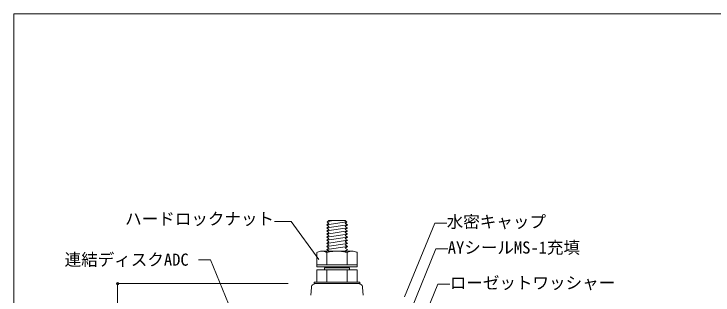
# Model space of a CAD drawing. Units: millimetres, scale not verified. Extents: x -270 to 270, y -189 to 184.
# Drawn here: x -270 to 68, y 48.1 to 184 of the extents above; entities that cross this region are included whole.
import ezdxf
from ezdxf.enums import TextEntityAlignment as Align

# ---------------------------------------------------------------- set-up
doc = ezdxf.new("R2010")
doc.units = ezdxf.units.MM
doc.header["$LTSCALE"] = 2
doc.header["$PDMODE"] = 32
doc.header["$PDSIZE"] = 1
for name, color, linetype, lineweight in [('1-0_芯・寸法線', 7, 'Continuous', 9), ('1-1_記号', 7, 'Continuous', 9), ('1-6_アンカー類', 4, 'Continuous', 9), ('1-7_設備', 7, 'Continuous', 9), ('F-F', 7, 'Continuous', 9)]:
    doc.layers.add(name, color=color, linetype=linetype, lineweight=lineweight)
doc.styles.add('ＭＳ ゴシック', font='')
doc.styles.get('ＭＳ ゴシック').set_extended_font_data('MS Gothic')

msp = doc.modelspace()

# ---------------------------------------------------------------- linework, layer by layer
at = {"layer": '1-0_芯・寸法線'}
for q in [(-219.875, 4.586), (-137.448, 53.612)]:
    msp.add_line((-219.875, 53.612), q, dxfattribs=at)
msp.add_point((-219.875, 53.612), dxfattribs=at)
at = {"layer": '1-1_記号'}
for p, q in [((-81.127, 47.234), (-66.576, 82.852)), ((-66.576, 82.852), (-60.803, 82.852)), ((-77.871, 41.447), (-66.05, 70.381)), ((-66.05, 70.381), (-60.277, 70.381)), ((-174.975, 65.1), (-180.749, 65.1)), ((-154.264, 14.405), (-174.975, 65.1)), ((-76.911, 24.379), (-65.09, 53.313)), ((-65.09, 53.313), (-59.317, 53.313))]:
    msp.add_line(p, q, dxfattribs=at)
msp.add_lwpolyline([(-144.045, 83.712), (-136.045, 83.712), (-122.664, 65.239)], dxfattribs=at)
at = {"layer": '1-6_アンカー類', "color": 7}
for p, q in [((-109.256, 83.507), (-118.824, 82.071)), ((-117.824, 82.822), (-118.824, 82.071)), ((-108.821, 82.071), (-118.824, 80.571)), ((-118.236, 83.66), (-115.49, 84.072)), ((-109.821, 82.822), (-108.821, 82.071)), ((-118.824, 79.071), (-108.821, 80.571)), ((-108.821, 79.071), (-118.824, 77.57)), ((-118.824, 76.07), (-108.821, 77.57)), ((-108.821, 76.07), (-118.824, 74.569)), ((-117.824, 75.32), (-118.824, 74.569)), ((-108.821, 74.569), (-118.824, 73.069)), ((-109.821, 75.32), (-108.821, 76.07)), ((-109.821, 75.32), (-108.821, 74.569)), ((-118.824, 71.569), (-108.821, 73.069)), ((-108.821, 71.569), (-118.824, 70.068)), ((-123.628, 68.641), (-123.628, 61.713)), ((-106.773, 69.323), (-121.519, 69.323)), ((-117.824, 69.318), (-118.824, 70.068)), ((-118.725, 68.634), (-118.725, 62.69)), ((-109.821, 69.318), (-108.821, 70.068)), ((-108.92, 68.641), (-108.92, 62.69)), ((-104.017, 68.638), (-104.017, 61.713)), ((-123.628, 62.69), (-104.017, 62.69)), ((-104.017, 61.713), (-123.628, 61.713)), ((-119.802, 60.214), (-119.802, 61.213)), ((-119.802, 61.213), (-107.843, 61.213)), ((-118.725, 61.213), (-118.725, 61.713)), ((-108.92, 61.213), (-108.92, 61.713)), ((-107.843, 60.214), (-107.843, 61.213)), ((-123.628, 60.214), (-104.017, 60.214)), ((-123.628, 60.214), (-123.628, 54.263)), ((-118.725, 60.213), (-118.725, 54.263)), ((-108.92, 60.212), (-108.92, 54.263)), ((-104.017, 60.214), (-104.017, 54.263)), ((-124.829, 54.263), (-124.829, 53.612)), ((-124.829, 53.612), (-102.817, 53.612))]:
    msp.add_line(p, q, dxfattribs=at)
for points in [[(-117.824, 76.82), (-118.824, 77.57), (-117.824, 78.32), (-118.824, 79.071), (-117.824, 79.821), (-118.824, 80.571), (-117.824, 81.321), (-118.824, 82.071)], [(-117.824, 82.822), (-118.538, 83.358), (-117.824, 84.072), (-109.821, 84.072)], [(-109.821, 82.822), (-109.107, 83.358), (-109.821, 84.072)], [(-108.821, 76.07), (-109.821, 76.82), (-108.821, 77.57), (-109.821, 78.32), (-108.821, 79.071), (-109.821, 79.821), (-108.821, 80.571), (-109.821, 81.321), (-108.821, 82.071)], [(-117.824, 75.32), (-118.824, 76.07), (-117.824, 76.82)], [(-118.824, 70.068), (-117.824, 70.818), (-118.824, 71.569), (-117.824, 72.319), (-118.824, 73.069), (-117.824, 73.819), (-118.824, 74.569)], [(-108.821, 70.068), (-109.821, 70.818), (-108.821, 71.569), (-109.821, 72.319), (-108.821, 73.069), (-109.821, 73.819), (-108.821, 74.569)], [(-102.817, 53.612), (-102.817, 54.263), (-124.829, 54.263)]]:
    msp.add_lwpolyline(points, dxfattribs=at)
for centre, radius, start, end in [((-121.045, 64.25), 5.094, 98.26794, 120.45883), ((-121.177, 65.481), 3.857, 95.09058, 98.97337), ((-121.417, 63.695), 5.648, 66.57319, 85.15081), ((-120.381, 66.076), 3.047, 57.08481, 66.56962), ((-115.413, 58.817), 10.366, 101.34534, 108.66504), ((-113.823, 49.832), 19.486, 80.89995, 100.7355), ((-112.397, 58.172), 11.031, 71.62755, 81.34554), ((-106.459, 64.51), 4.808, 112.60009, 120.79456), ((-106.459, 64.51), 4.808, 111.28593, 112.60009), ((-106.459, 64.51), 4.808, 104.54408, 111.28593), ((-106.398, 64.72), 4.617, 90.87434, 105.95101), ((-106.709, 63.715), 5.628, 66.48558, 87.57331), ((-105.683, 66.061), 3.067, 57.09216, 66.51185)]:
    msp.add_arc(centre, radius, start, end, dxfattribs=at)
at = {"layer": '1-7_設備'}
for p, q in [((-126.223, 51.712), (-126.423, 48.112)), ((-124.223, 53.612), (-103.373, 53.612)), ((-101.223, 48.112), (-101.423, 51.712))]:
    msp.add_line(p, q, dxfattribs=at)
for centre, radius, start, end in [((-124.453, 51.752), 1.77, 134.5947, 181.32556), ((-124.073, 51.137), 2.48, 93.42602, 130.79506), ((-103.513, 51.252), 2.365, 76.73697, 86.6532), ((-103.353, 51.557), 2.03, 46.56102, 79.04589), ((-103.393, 51.682), 1.97, 0.80192, 43.24918)]:
    msp.add_arc(centre, radius, start, end, dxfattribs=at)
at = {"layer": 'F-F'}
msp.add_line((-270, 184), (-270, -176), dxfattribs=at)
msp.add_lwpolyline([(-270, 184), (270, 184), (270, -176), (-270, -176)], dxfattribs=at)

# ---------------------------------------------------------------- texts
at = {"layer": '1-1_記号', "style": 'ＭＳ ゴシック'}
for s, p in [('ハードロックナット', (-216.264, 80.257)), ('水密キャップ', (-60.803, 78.852)), ('AYシールMS-1充填', (-60.277, 66.381)), ('連結ディスクADC ', (-245.518, 60.532)), ('ローゼットワッシャー', (-59.317, 49.313))]:
    msp.add_text(s, height=5.865, dxfattribs=at).set_placement(p, align=Align.BOTTOM_LEFT)

doc.saveas('drawing.dxf')
